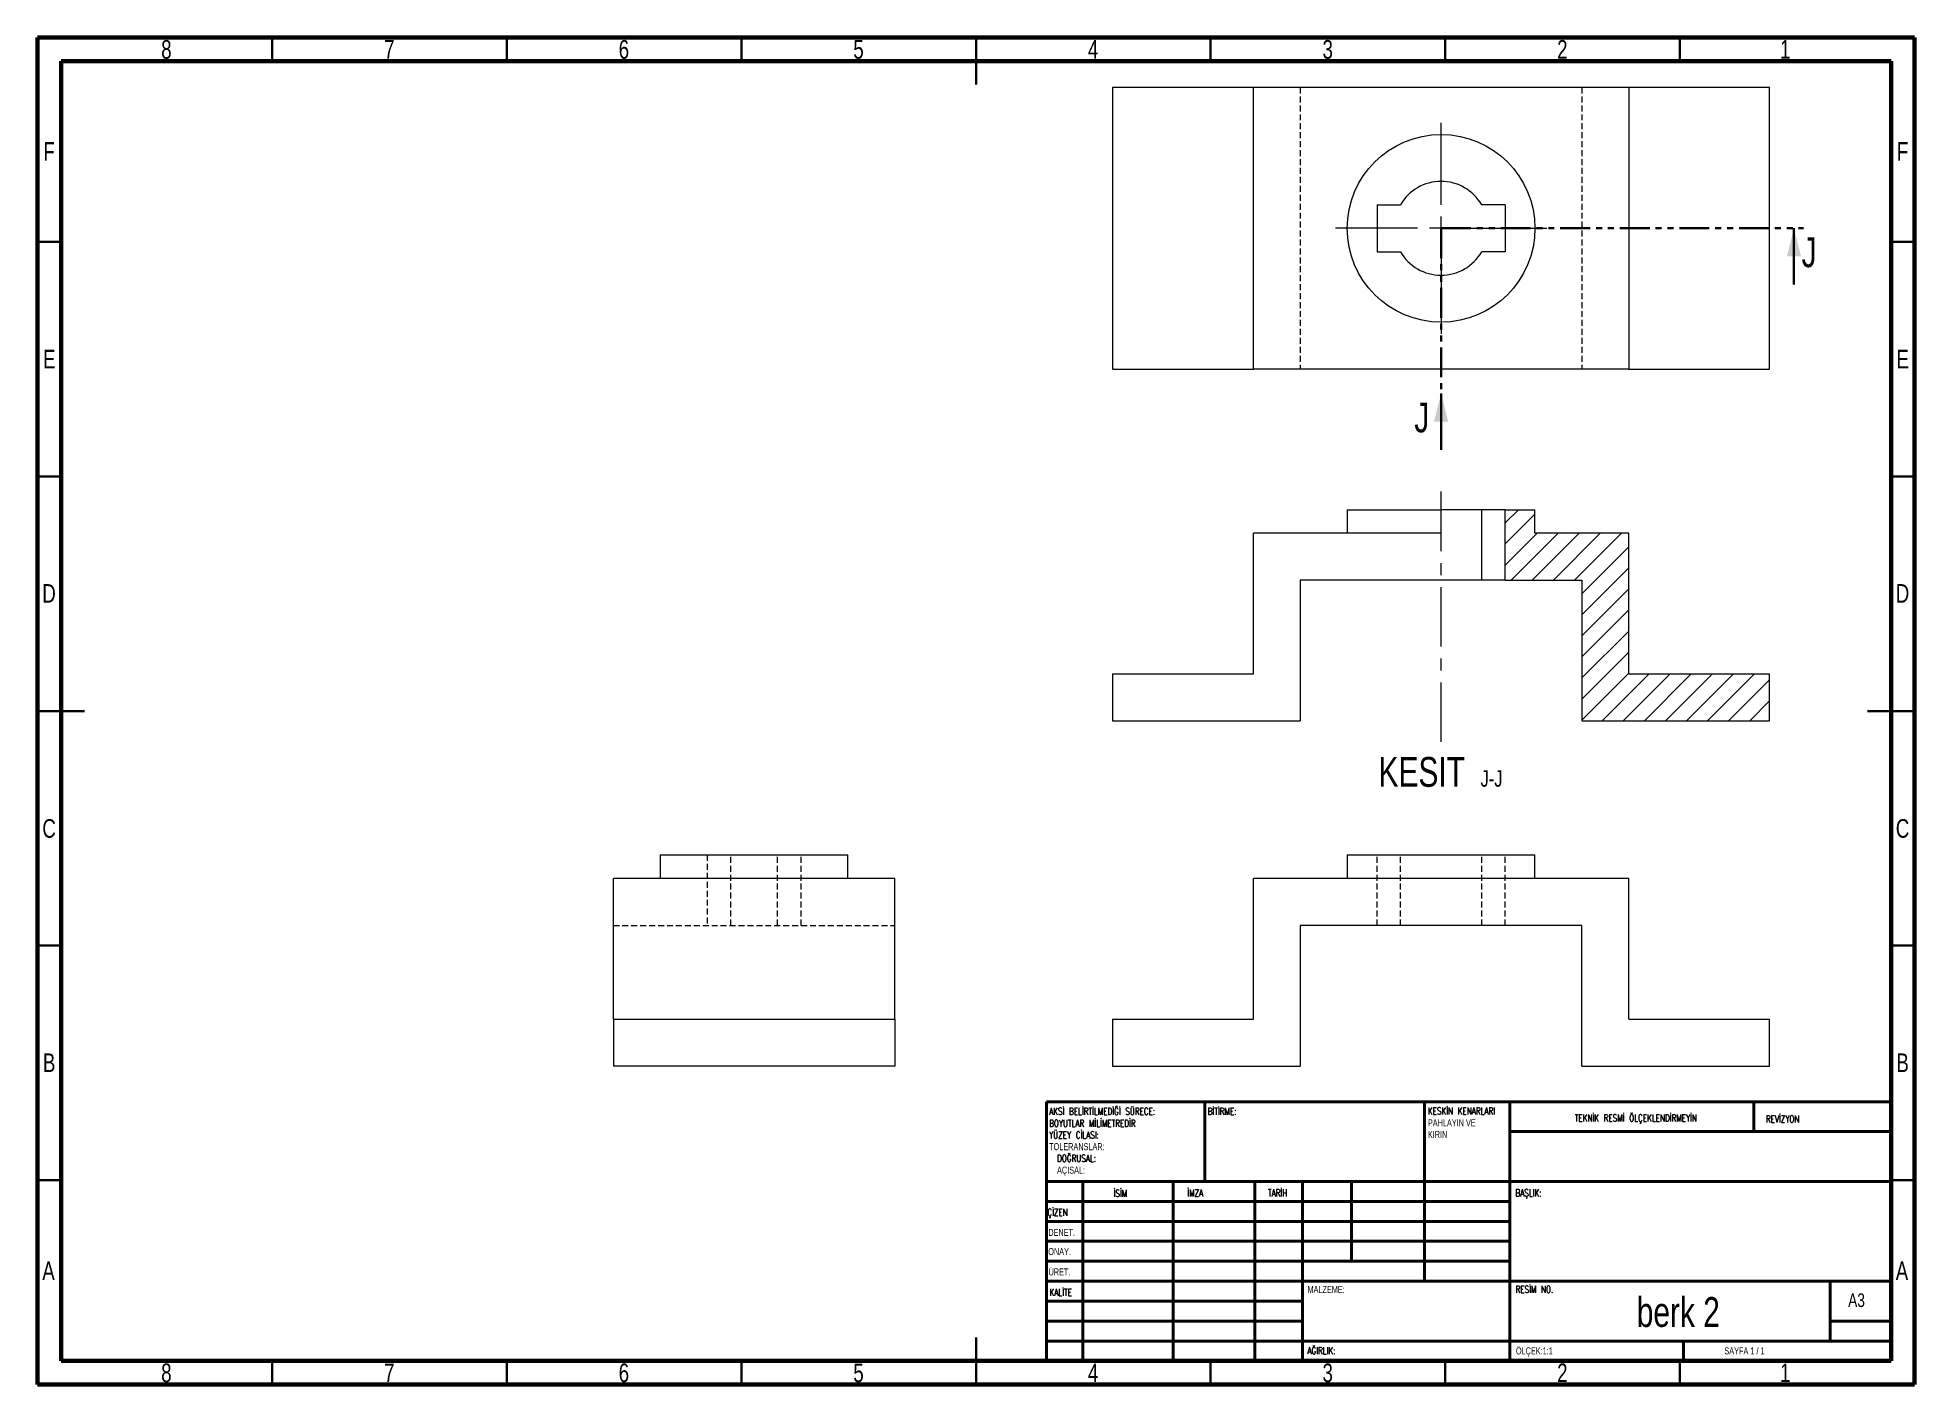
# Model space of a CAD drawing. Header units: millimetres. Extents: x 15 to 415, y 5 to 292.
import ezdxf

# ---------------------------------------------------------------- set-up
doc = ezdxf.new("R2010")
doc.units = ezdxf.units.MM
for name, pattern in [('CENTERX2', [20.32, 12.7, -2.54, 2.54, -2.54]), ('HIDDEN', [1.905, 1.27, -0.635]), ('PHANTOM', [12.7, 6.35, -1.27, 1.27, -1.27, 1.27, -1.27])]:
    doc.linetypes.add(name, pattern=pattern)
doc.styles.add('SLDTEXTSTYLE0', font='TXT', dxfattribs={"width": 0.75})
doc.styles.add('SLDTEXTSTYLE1', font='TXT', dxfattribs={"width": 0.75, "bigfont": 'bigfont'})
doc.styles.add('SLDTEXTSTYLE2', font='TXT', dxfattribs={"width": 0.681818})

# ---------------------------------------------------------------- blocks, each defined once
blk = doc.blocks.new('SW_NOTE_0')
at = {"color": 0, "linetype": 'Continuous', "lineweight": 0, "char_height": 1.5, "attachment_point": 1}
for s, insert, style in [('AKSİ BELİRTİLMEDİĞİ SÜRECE:', (0, 1.93), 'SLDTEXTSTYLE1'), ('YÜZEY CİLASI:', (0, -3.07), 'SLDTEXTSTYLE1'), ('BOYUTLAR MİLİMETREDİR', (0, -0.57), 'SLDTEXTSTYLE1'), ('TOLERANSLAR:', (0, -5.57), 'SLDTEXTSTYLE0'), ('DOĞRUSAL:', (1.69, -8.07), 'SLDTEXTSTYLE1'), ('AÇISAL:', (1.69, -10.57), 'SLDTEXTSTYLE0')]:
    blk.add_mtext(s, dxfattribs=dict(at, insert=insert, style=style))
blk = doc.blocks.new('SW_NOTE_1')
at = {"color": 0, "linetype": 'Continuous', "lineweight": 0, "char_height": 1.5, "attachment_point": 1}
for s, insert, style in [('KESKİN KENARLARI', (0, 1.93), 'SLDTEXTSTYLE1'), ('PAHLAYIN VE', (0, -0.57), 'SLDTEXTSTYLE0'), ('KIRIN', (0, -3.07), 'SLDTEXTSTYLE0')]:
    blk.add_mtext(s, dxfattribs=dict(at, insert=insert, style=style))
blk = doc.blocks.new('SW_CENTERMARKSYMBOL_0')
at = {"color": 0, "linetype": 'Continuous', "lineweight": 0}
for p, q in [((0, 5), (0, 22.5)), ((-5, 0), (-22.5, 0)), ((0, 0), (-2.5, 0)), ((0, 0), (0, 2.5)), ((0, 0), (0, -2.5)), ((0, 0), (2.5, 0)), ((5, 0), (22.5, 0)), ((0, -5), (0, -22.5))]:
    blk.add_line(p, q, dxfattribs=at)
blk = doc.blocks.new('SW_NOTE_2')
at = {"color": 0, "linetype": 'Continuous', "lineweight": 0, "attachment_point": 2, "style": 'SLDTEXTSTYLE0'}
for s, insert, char_height in [('KESIT', (9.72, 8.19), 6.35), ('J-J', (24.58, 5.35), 3.5)]:
    blk.add_mtext(s, dxfattribs=dict(at, insert=insert, char_height=char_height))

msp = doc.modelspace()

# ---------------------------------------------------------------- hatches: boundary and pattern name
at = {"linetype": 'Continuous', "lineweight": 0}
h = msp.add_hatch(dxfattribs=at)
h.set_pattern_fill('ANSI31', style=0)
h.paths.add_polyline_path([(384.12, 156.4), (354.12, 156.4), (354.12, 186.4), (334.12, 186.4), (334.12, 191.4), (327.78, 191.4), (327.78, 176.4), (344.12, 176.4), (344.12, 146.4), (384.12, 146.4)], flags=0)

# ---------------------------------------------------------------- linework, layer by layer
at = {"color": 7, "linetype": 'Continuous', "lineweight": 60}
for p, q in [((15, 5), (15, 292)), ((15, 292), (415, 292)), ((415, 292), (415, 5)), ((20, 10), (20, 287)), ((20, 287), (410, 287)), ((410, 287), (410, 10)), ((410, 10), (20, 10)), ((415, 5), (15, 5))]:
    msp.add_line(p, q, dxfattribs=at)
at = {"color": 7, "linetype": 'Continuous', "lineweight": 30}
for p, q in [((65, 287), (65, 292)), ((115, 287), (115, 292)), ((165, 287), (165, 292)), ((215, 292), (215, 282)), ((215, 287), (215, 292)), ((265, 287), (265, 292)), ((315, 287), (315, 292)), ((365, 287), (365, 292)), ((20, 248.5), (15, 248.5)), ((389.32, 239.35), (389.32, 251.35)), ((410, 248.5), (415, 248.5)), ((314.12, 204.15), (314.12, 216.15)), ((20, 198.5), (15, 198.5)), ((410, 198.5), (415, 198.5)), ((15, 148.5), (25, 148.5)), ((20, 148.5), (15, 148.5)), ((415, 148.5), (405, 148.5)), ((410, 148.5), (415, 148.5)), ((20, 98.5), (15, 98.5)), ((410, 98.5), (415, 98.5)), ((20, 48.5), (15, 48.5)), ((410, 48.5), (415, 48.5)), ((215, 5), (215, 15)), ((65, 10), (65, 5)), ((115, 10), (115, 5)), ((165, 10), (165, 5)), ((215, 10), (215, 5)), ((265, 10), (265, 5)), ((315, 10), (315, 5)), ((365, 10), (365, 5))]:
    msp.add_line(p, q, dxfattribs=at)
at = {"color": 7, "linetype": 'Continuous', "lineweight": 15}
for p, q in [((244.12, 281.35), (244.12, 221.35)), ((274.12, 281.35), (244.12, 281.35)), ((274.12, 221.35), (274.12, 281.35)), ((354.12, 281.35), (274.12, 281.35)), ((354.12, 281.35), (354.12, 221.35)), ((384.12, 281.35), (354.12, 281.35)), ((384.12, 221.35), (384.12, 281.35)), ((300.46, 256.35), (300.46, 246.35)), ((300.46, 256.35), (305.46, 256.35)), ((327.78, 256.35), (322.78, 256.35)), ((327.78, 256.35), (327.78, 246.35)), ((300.46, 246.35), (305.46, 246.35)), ((327.78, 246.35), (322.78, 246.35)), ((244.12, 221.35), (274.12, 221.35)), ((354.12, 221.35), (274.12, 221.35)), ((354.12, 221.35), (384.12, 221.35)), ((294.12, 191.4), (294.12, 186.4)), ((294.12, 191.4), (314.12, 191.4)), ((322.78, 191.4), (314.12, 191.4)), ((322.78, 176.4), (322.78, 191.4)), ((327.78, 191.4), (322.78, 191.4)), ((327.78, 176.4), (327.78, 191.4)), ((327.78, 191.4), (334.12, 191.4)), ((334.12, 186.4), (334.12, 191.4)), ((274.12, 156.4), (274.12, 186.4)), ((314.12, 186.4), (274.12, 186.4)), ((354.12, 186.4), (334.12, 186.4)), ((354.12, 156.4), (354.12, 186.4)), ((314.12, 176.4), (284.12, 176.4)), ((284.12, 176.4), (284.12, 146.4)), ((322.78, 176.4), (314.12, 176.4)), ((327.78, 176.4), (322.78, 176.4)), ((327.78, 176.4), (344.12, 176.4)), ((344.12, 176.4), (344.12, 146.4)), ((244.12, 156.4), (274.12, 156.4)), ((244.12, 156.4), (244.12, 146.4)), ((354.12, 156.4), (384.12, 156.4)), ((384.12, 146.4), (384.12, 156.4)), ((244.12, 146.4), (284.12, 146.4)), ((344.12, 146.4), (384.12, 146.4)), ((147.72, 117.82), (147.72, 112.82)), ((147.72, 117.82), (187.72, 117.82)), ((187.72, 112.82), (187.72, 117.82)), ((294.12, 117.82), (294.12, 112.82)), ((294.12, 117.82), (314.12, 117.82)), ((314.12, 117.82), (334.12, 117.82)), ((334.12, 112.82), (334.12, 117.82)), ((197.72, 112.82), (137.72, 112.82)), ((137.72, 82.82), (137.72, 112.82)), ((197.72, 82.82), (197.72, 112.82)), ((274.12, 82.82), (274.12, 112.82)), ((354.12, 112.82), (274.12, 112.82)), ((354.12, 82.82), (354.12, 112.82)), ((344.12, 102.82), (284.12, 102.82)), ((284.12, 102.82), (284.12, 72.82)), ((344.12, 72.82), (344.12, 102.82)), ((137.72, 82.82), (197.72, 82.82)), ((137.72, 82.82), (137.72, 72.82)), ((197.72, 82.82), (197.72, 72.82)), ((244.12, 82.82), (274.12, 82.82)), ((244.12, 82.82), (244.12, 72.82)), ((354.12, 82.82), (384.12, 82.82)), ((384.12, 72.82), (384.12, 82.82)), ((197.72, 72.82), (137.72, 72.82)), ((244.12, 72.82), (284.12, 72.82)), ((344.12, 72.82), (384.12, 72.82))]:
    msp.add_line(p, q, dxfattribs=at)
at = {"color": 7, "linetype": 'HIDDEN', "lineweight": 0}
for p, q in [((284.12, 281.35), (284.12, 221.35)), ((344.12, 281.35), (344.12, 221.35)), ((157.72, 117.82), (157.72, 102.82)), ((162.72, 102.82), (162.72, 117.82)), ((172.72, 102.82), (172.72, 117.82)), ((177.72, 102.82), (177.72, 117.82)), ((300.46, 102.82), (300.46, 117.82)), ((305.46, 102.82), (305.46, 117.82)), ((322.78, 102.82), (322.78, 117.82)), ((327.78, 102.82), (327.78, 117.82)), ((137.72, 102.82), (197.72, 102.82))]:
    msp.add_line(p, q, dxfattribs=at)
at = {"color": 7, "linetype": 'PHANTOM', "lineweight": 30}
for q in [(391.32, 251.35), (314.12, 214.15)]:
    msp.add_line((314.12, 251.35), q, dxfattribs=at)
at = {"color": 7, "linetype": 'CENTERX2', "lineweight": 0}
msp.add_line((314.12, 141.9), (314.12, 195.9), dxfattribs=at)
at = {"color": 7, "linetype": 'Continuous', "lineweight": 40}
for p, q in [((230, 65.25), (410, 65.25)), ((230, 65.25), (230, 10)), ((263.8, 48.25), (263.8, 65.25)), ((310.6, 65.25), (310.6, 27)), ((328.8, 65.25), (328.8, 10)), ((380.8, 58.88), (380.8, 65.25)), ((410, 58.88), (328.8, 58.88)), ((410, 48.25), (230, 48.25)), ((237.8, 48.25), (237.8, 10)), ((256.99, 48.25), (256.99, 10)), ((274.4, 48.25), (274.4, 10)), ((284.6, 10), (284.6, 48.25)), ((295, 31.25), (295, 48.25)), ((328.8, 44), (230, 44)), ((328.8, 39.75), (230, 39.75)), ((328.8, 35.5), (230, 35.5)), ((328.8, 31.25), (230, 31.25)), ((284.6, 27), (230, 27)), ((284.6, 27), (410, 27)), ((397, 14.25), (397, 27)), ((284.6, 22.75), (230, 22.75)), ((284.6, 18.5), (230, 18.5)), ((410, 18.5), (397, 18.5)), ((230, 14.25), (410, 14.25)), ((365.8, 10), (365.8, 14.25))]:
    msp.add_line(p, q, dxfattribs=at)
at = {"color": 7, "linetype": 'Continuous', "lineweight": 15}
msp.add_circle((314.12, 251.35), 20, dxfattribs=at)
for start, end in [(30, 150), (210, 330)]:
    msp.add_arc((314.12, 251.35), 10, start, end, dxfattribs=at)
at = {"color": 7, "linetype": 'Continuous', "lineweight": 30}
for points in [[(389.32, 251.35), (387.82, 245.35), (390.82, 245.35)], [(314.12, 216.15), (312.62, 210.15), (315.62, 210.15)]]:
    msp.add_solid(points, dxfattribs=at)

# ---------------------------------------------------------------- block references
at = {"color": 7, "linetype": 'Continuous', "lineweight": 0}
for name, p in [('SW_CENTERMARKSYMBOL_0', (314.12, 251.35)), ('SW_NOTE_2', (300.28, 130.51)), ('SW_NOTE_0', (230.59, 61.99)), ('SW_NOTE_1', (311.31, 62.07))]:
    msp.add_blockref(name, p, dxfattribs=at)

# ---------------------------------------------------------------- texts
for s, insert, char_height, attachment_point, style in [('8', (42.46, 291.46), 3.97, 2, 'SLDTEXTSTYLE0'), ('7', (89.96, 291.46), 3.97, 2, 'SLDTEXTSTYLE0'), ('6', (139.96, 291.46), 3.97, 2, 'SLDTEXTSTYLE0'), ('5', (189.96, 291.46), 3.97, 2, 'SLDTEXTSTYLE0'), ('4', (239.96, 291.46), 3.97, 2, 'SLDTEXTSTYLE0'), ('3', (289.96, 291.46), 3.97, 2, 'SLDTEXTSTYLE0'), ('2', (339.96, 291.46), 3.97, 2, 'SLDTEXTSTYLE0'), ('1', (387.46, 291.46), 3.97, 2, 'SLDTEXTSTYLE0'), ('F', (17.46, 269.71), 3.97, 2, 'SLDTEXTSTYLE0'), ('F', (412.46, 269.71), 3.97, 2, 'SLDTEXTSTYLE0'), ('E', (17.51, 225.46), 3.97, 2, 'SLDTEXTSTYLE0'), ('E', (412.51, 225.46), 3.97, 2, 'SLDTEXTSTYLE0'), ('D', (17.45, 175.54), 3.97, 2, 'SLDTEXTSTYLE0'), ('D', (412.45, 175.54), 3.97, 2, 'SLDTEXTSTYLE0'), ('C', (17.46, 125.46), 3.97, 2, 'SLDTEXTSTYLE0'), ('C', (412.46, 125.46), 3.97, 2, 'SLDTEXTSTYLE0'), ('B', (17.47, 75.54), 3.97, 2, 'SLDTEXTSTYLE0'), ('B', (412.47, 75.54), 3.97, 2, 'SLDTEXTSTYLE0'), ('BİTİRME:', (264.37, 63.92), 1.5, 1, 'SLDTEXTSTYLE1'), ('TEKNİK RESMİ ÖLÇEKLENDİRMEYİN', (342.61, 62.53), 1.5, 1, 'SLDTEXTSTYLE1'), ('REVİZYON', (383.33, 62.33), 1.5, 1, 'SLDTEXTSTYLE1'), ('İSİM', (244.32, 46.5), 1.5, 1, 'SLDTEXTSTYLE1'), ('İMZA', (260.03, 46.56), 1.5, 1, 'SLDTEXTSTYLE1'), ('TARİH', (277.21, 46.58), 1.5, 1, 'SLDTEXTSTYLE1'), ('BAŞLIK:', (329.96, 46.58), 1.5, 1, 'SLDTEXTSTYLE1'), ('ÇİZEN', (230.21, 42.43), 1.5, 1, 'SLDTEXTSTYLE1'), ('DENET.', (230.41, 38.15), 1.5, 1, 'SLDTEXTSTYLE0'), ('ONAY.', (230.4, 34.06), 1.5, 1, 'SLDTEXTSTYLE0'), ('A', (17.34, 31.21), 3.97, 2, 'SLDTEXTSTYLE0'), ('ÜRET.', (230.46, 29.73), 1.5, 1, 'SLDTEXTSTYLE0'), ('A', (412.34, 31.21), 3.97, 2, 'SLDTEXTSTYLE0'), ('KALİTE', (230.67, 25.35), 1.5, 1, 'SLDTEXTSTYLE1'), ('MALZEME:', (285.65, 25.99), 1.5, 1, 'SLDTEXTSTYLE0'), ('RESİM NO.', (329.98, 25.99), 1.5, 1, 'SLDTEXTSTYLE1'), ('A3', (400.87, 24.41), 2.91, 1, 'SLDTEXTSTYLE0'), ('berk 2', (364.67, 23.61), 6.35, 2, 'SLDTEXTSTYLE0'), ('AĞIRLIK:', (285.62, 12.95), 1.499, 1, 'SLDTEXTSTYLE1'), ('ÖLÇEK:1:1', (330.07, 12.9), 1.5, 1, 'SLDTEXTSTYLE0'), ('SAYFA 1 / 1', (374.48, 12.9), 1.5, 1, 'SLDTEXTSTYLE2'), ('8', (42.46, 9.46), 3.97, 2, 'SLDTEXTSTYLE0'), ('7', (89.96, 9.46), 3.97, 2, 'SLDTEXTSTYLE0'), ('6', (139.96, 9.46), 3.97, 2, 'SLDTEXTSTYLE0'), ('5', (189.96, 9.46), 3.97, 2, 'SLDTEXTSTYLE0'), ('4', (239.96, 9.46), 3.97, 2, 'SLDTEXTSTYLE0'), ('3', (289.96, 9.46), 3.97, 2, 'SLDTEXTSTYLE0'), ('2', (339.96, 9.46), 3.97, 2, 'SLDTEXTSTYLE0'), ('1', (387.46, 9.46), 3.97, 2, 'SLDTEXTSTYLE0')]:
    msp.add_mtext(s, dxfattribs=dict(at, insert=insert, char_height=char_height, attachment_point=attachment_point, style=style))
at = {"color": 7, "linetype": 'Continuous', "char_height": 6.35, "attachment_point": 1, "style": 'SLDTEXTSTYLE0'}
for insert in [(390.95, 249.42), (308.41, 214.22)]:
    msp.add_mtext('J', dxfattribs=dict(at, insert=insert))

doc.saveas('drawing.dxf')
